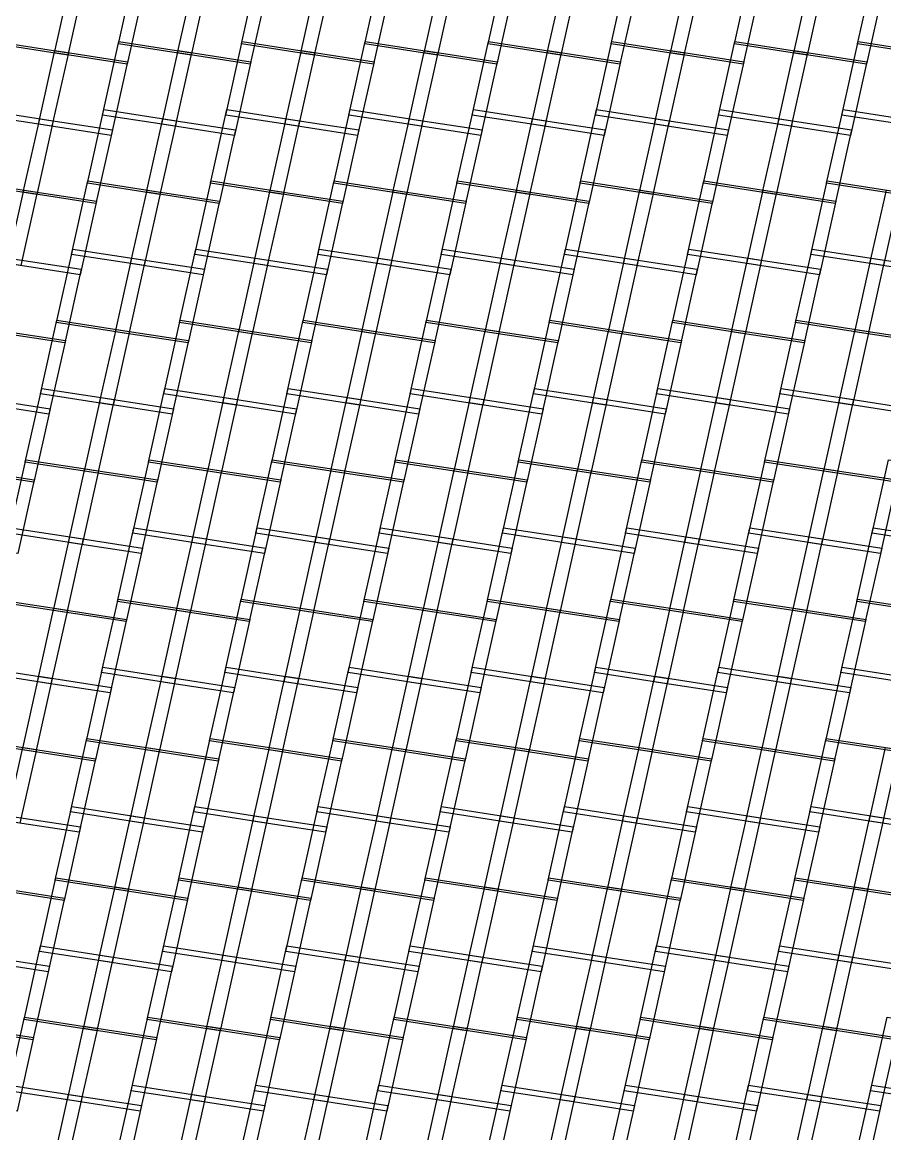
# Model space of a CAD drawing. Header units: metres. Extents: x -83.3 to -29.5, y -56.4 to 14.4.
# Drawn here: x -74.63 to -67.24, y -5.68 to 3.84 of the extents above; entities that cross this region are included whole.
import ezdxf

# ---------------------------------------------------------------- set-up
doc = ezdxf.new("R2010")
doc.units = ezdxf.units.M

msp = doc.modelspace()

# ---------------------------------------------------------------- linework, layer by layer
at = {"layer": 'Layer__irs_1c_south_america_shp'}
for points in [[(-74.72502, 4.28993), (-74.10178, 4.19423), (-74.24252, 3.56401), (-74.8653, 3.65967), (-74.72502, 4.28993)], [(-73.6693, 4.28993), (-73.04605, 4.19423), (-73.1868, 3.56401), (-73.80957, 3.65967), (-73.6693, 4.28993)], [(-72.6136, 4.28993), (-71.99036, 4.19423), (-72.1311, 3.56401), (-72.75388, 3.65967), (-72.6136, 4.28993)], [(-71.55788, 4.28993), (-70.93463, 4.19423), (-71.07538, 3.56401), (-71.69815, 3.65967), (-71.55788, 4.28993)], [(-70.50215, 4.28993), (-69.87891, 4.19423), (-70.01965, 3.56401), (-70.64243, 3.65967), (-70.50215, 4.28993)], [(-69.44643, 4.28993), (-68.82318, 4.19423), (-68.96393, 3.56401), (-69.5867, 3.65967), (-69.44643, 4.28993)], [(-68.3907, 4.28993), (-67.76746, 4.19423), (-67.9082, 3.56401), (-68.53098, 3.65967), (-68.3907, 4.28993)], [(-67.33501, 4.28993), (-66.71176, 4.19423), (-66.85251, 3.56401), (-67.47528, 3.65967), (-67.33501, 4.28993)], [(-74.21695, 4.21196), (-73.59384, 4.11584), (-73.73492, 3.48571), (-74.35762, 3.58172), (-74.21695, 4.21196)], [(-73.16122, 4.21196), (-72.53812, 4.11584), (-72.6792, 3.48571), (-73.3019, 3.58172), (-73.16122, 4.21196)], [(-72.10553, 4.21196), (-71.48242, 4.11584), (-71.6235, 3.48571), (-72.2462, 3.58172), (-72.10553, 4.21196)], [(-71.0498, 4.21196), (-70.4267, 4.11584), (-70.56778, 3.48571), (-71.19048, 3.58172), (-71.0498, 4.21196)], [(-69.99408, 4.21196), (-69.37097, 4.11584), (-69.51205, 3.48571), (-70.13475, 3.58172), (-69.99408, 4.21196)], [(-68.93835, 4.21196), (-68.31525, 4.11584), (-68.45633, 3.48571), (-69.07903, 3.58172), (-68.93835, 4.21196)], [(-67.88263, 4.21196), (-67.25952, 4.11584), (-67.4006, 3.48571), (-68.0233, 3.58172), (-67.88263, 4.21196)], [(-74.86087, 3.67954), (-74.23808, 3.58387), (-74.37872, 2.95363), (-75.00113, 3.04927), (-74.86087, 3.67954)], [(-73.80515, 3.67954), (-73.18236, 3.58387), (-73.32299, 2.95363), (-73.9454, 3.04927), (-73.80515, 3.67954)], [(-72.74945, 3.67954), (-72.12666, 3.58387), (-72.2673, 2.95363), (-72.88971, 3.04927), (-72.74945, 3.67954)], [(-71.69373, 3.67954), (-71.07094, 3.58387), (-71.21157, 2.95363), (-71.83398, 3.04927), (-71.69373, 3.67954)], [(-70.638, 3.67954), (-70.01521, 3.58387), (-70.15585, 2.95363), (-70.77826, 3.04927), (-70.638, 3.67954)], [(-69.58228, 3.67954), (-68.95949, 3.58387), (-69.10012, 2.95363), (-69.72253, 3.04927), (-69.58228, 3.67954)], [(-68.52655, 3.67954), (-67.90376, 3.58387), (-68.0444, 2.95363), (-68.66681, 3.04927), (-68.52655, 3.67954)], [(-67.47086, 3.67954), (-66.84807, 3.58387), (-66.9887, 2.95363), (-67.61111, 3.04927), (-67.47086, 3.67954)], [(-74.3532, 3.60158), (-73.7305, 3.50557), (-73.87141, 2.87541), (-74.49375, 2.97134), (-74.3532, 3.60158)], [(-73.29747, 3.60158), (-72.67477, 3.50557), (-72.81568, 2.87541), (-73.43803, 2.97134), (-73.29747, 3.60158)], [(-72.24178, 3.60158), (-71.61908, 3.50557), (-71.75999, 2.87541), (-72.38233, 2.97134), (-72.24178, 3.60158)], [(-71.18605, 3.60158), (-70.56335, 3.50557), (-70.70426, 2.87541), (-71.32661, 2.97134), (-71.18605, 3.60158)], [(-70.13033, 3.60158), (-69.50763, 3.50557), (-69.64854, 2.87541), (-70.27088, 2.97134), (-70.13033, 3.60158)], [(-69.0746, 3.60158), (-68.4519, 3.50557), (-68.59281, 2.87541), (-69.21516, 2.97134), (-69.0746, 3.60158)], [(-68.01888, 3.60158), (-67.39618, 3.50557), (-67.53709, 2.87541), (-68.15943, 2.97134), (-68.01888, 3.60158)], [(-74.99078, 3.0957), (-74.36835, 3.00006), (-74.50885, 2.36979), (-75.13098, 2.46542), (-74.99078, 3.0957)], [(-73.93506, 3.0957), (-73.31262, 3.00006), (-73.45312, 2.36979), (-74.07526, 2.46542), (-73.93506, 3.0957)], [(-72.87936, 3.0957), (-72.25693, 3.00006), (-72.39743, 2.36979), (-73.01956, 2.46542), (-72.87936, 3.0957)], [(-71.82364, 3.0957), (-71.2012, 3.00006), (-71.34171, 2.36979), (-71.96384, 2.46542), (-71.82364, 3.0957)], [(-70.76791, 3.0957), (-70.14548, 3.00006), (-70.28598, 2.36979), (-70.90811, 2.46542), (-70.76791, 3.0957)], [(-69.71219, 3.0957), (-69.08975, 3.00006), (-69.23026, 2.36979), (-69.85239, 2.46542), (-69.71219, 3.0957)], [(-68.65646, 3.0957), (-68.03403, 3.00006), (-68.17453, 2.36979), (-68.79666, 2.46542), (-68.65646, 3.0957)], [(-67.60077, 3.0957), (-66.97833, 3.00006), (-67.11884, 2.36979), (-67.74097, 2.46542), (-67.60077, 3.0957)], [(-74.48338, 3.01776), (-73.86102, 2.92183), (-74.00179, 2.29163), (-74.62384, 2.38749), (-74.48338, 3.01776)], [(-73.42766, 3.01776), (-72.8053, 2.92183), (-72.94606, 2.29163), (-73.56812, 2.38749), (-73.42766, 3.01776)], [(-72.37196, 3.01776), (-71.7496, 2.92183), (-71.89037, 2.29163), (-72.51242, 2.38749), (-72.37196, 3.01776)], [(-71.31624, 3.01776), (-70.69388, 2.92183), (-70.83464, 2.29163), (-71.4567, 2.38749), (-71.31624, 3.01776)], [(-70.26051, 3.01776), (-69.63815, 2.92183), (-69.77892, 2.29163), (-70.40097, 2.38749), (-70.26051, 3.01776)], [(-69.20479, 3.01776), (-68.58243, 2.92183), (-68.72319, 2.29163), (-69.34525, 2.38749), (-69.20479, 3.01776)], [(-68.14906, 3.01776), (-67.5267, 2.92183), (-67.66747, 2.29163), (-68.28952, 2.38749), (-68.14906, 3.01776)], [(-75.12656, 2.48528), (-74.50442, 2.38966), (-74.64484, 1.75939), (-75.26672, 1.85501), (-75.12656, 2.48528)], [(-74.07083, 2.48528), (-73.4487, 2.38966), (-73.58912, 1.75939), (-74.211, 1.85501), (-74.07083, 2.48528)], [(-73.01514, 2.48528), (-72.39301, 2.38966), (-72.53342, 1.75939), (-73.1553, 1.85501), (-73.01514, 2.48528)], [(-71.95941, 2.48528), (-71.33728, 2.38966), (-71.4777, 1.75939), (-72.09958, 1.85501), (-71.95941, 2.48528)], [(-70.90369, 2.48528), (-70.28156, 2.38966), (-70.42197, 1.75939), (-71.04385, 1.85501), (-70.90369, 2.48528)], [(-69.84796, 2.48528), (-69.22583, 2.38966), (-69.36625, 1.75939), (-69.98813, 1.85501), (-69.84796, 2.48528)], [(-68.79224, 2.48528), (-68.1701, 2.38966), (-68.31052, 1.75939), (-68.9324, 1.85501), (-68.79224, 2.48528)], [(-67.73654, 2.48528), (-67.11441, 2.38966), (-67.25483, 1.75939), (-67.87671, 1.85501), (-67.73654, 2.48528)], [(-74.61942, 2.40736), (-73.99734, 2.31149), (-74.13796, 1.68129), (-74.75979, 1.77708), (-74.61942, 2.40736)], [(-73.56369, 2.40736), (-72.94162, 2.31149), (-73.08224, 1.68129), (-73.70406, 1.77708), (-73.56369, 2.40736)], [(-72.508, 2.40736), (-71.88593, 2.31149), (-72.02654, 1.68129), (-72.64837, 1.77708), (-72.508, 2.40736)], [(-71.45227, 2.40736), (-70.8302, 2.31149), (-70.97082, 1.68129), (-71.59264, 1.77708), (-71.45227, 2.40736)], [(-70.39655, 2.40736), (-69.77448, 2.31149), (-69.91509, 1.68129), (-70.53692, 1.77708), (-70.39655, 2.40736)], [(-69.34082, 2.40736), (-68.71875, 2.31149), (-68.85937, 1.68129), (-69.48119, 1.77708), (-69.34082, 2.40736)], [(-68.2851, 2.40736), (-67.66302, 2.31149), (-67.80364, 1.68129), (-68.42547, 1.77708), (-68.2851, 2.40736)], [(-67.2294, 2.40736), (-66.60733, 2.31149), (-66.74795, 1.68129), (-67.36977, 1.77708), (-67.2294, 2.40736)], [(-74.74944, 1.82351), (-74.12761, 1.72771), (-74.26808, 1.09747), (-74.88976, 1.19321), (-74.74944, 1.82351)], [(-74.20068, 1.90143), (-73.57878, 1.80582), (-73.71913, 1.17553), (-74.34082, 1.27115), (-74.20068, 1.90143)], [(-73.69371, 1.82351), (-73.07188, 1.72771), (-73.21236, 1.09747), (-73.83403, 1.19321), (-73.69371, 1.82351)], [(-73.14499, 1.90143), (-72.52309, 1.80582), (-72.66344, 1.17553), (-73.28513, 1.27115), (-73.14499, 1.90143)], [(-72.63802, 1.82351), (-72.01619, 1.72771), (-72.15666, 1.09747), (-72.77834, 1.19321), (-72.63802, 1.82351)], [(-72.08926, 1.90143), (-71.46736, 1.80582), (-71.60771, 1.17553), (-72.2294, 1.27115), (-72.08926, 1.90143)], [(-71.58229, 1.82351), (-70.96046, 1.72771), (-71.10094, 1.09747), (-71.72261, 1.19321), (-71.58229, 1.82351)], [(-71.03354, 1.90143), (-70.41164, 1.80582), (-70.55199, 1.17553), (-71.17368, 1.27115), (-71.03354, 1.90143)], [(-70.52657, 1.82351), (-69.90474, 1.72771), (-70.04521, 1.09747), (-70.66689, 1.19321), (-70.52657, 1.82351)], [(-69.97781, 1.90143), (-69.35591, 1.80582), (-69.49626, 1.17553), (-70.11795, 1.27115), (-69.97781, 1.90143)], [(-69.47084, 1.82351), (-68.84901, 1.72771), (-68.98949, 1.09747), (-69.61116, 1.19321), (-69.47084, 1.82351)], [(-68.92209, 1.90143), (-68.30019, 1.80582), (-68.44054, 1.17553), (-69.06223, 1.27115), (-68.92209, 1.90143)], [(-68.41512, 1.82351), (-67.79329, 1.72771), (-67.93376, 1.09747), (-68.55544, 1.19321), (-68.41512, 1.82351)], [(-67.86639, 1.90143), (-67.24449, 1.80582), (-67.38484, 1.17553), (-68.00653, 1.27115), (-67.86639, 1.90143)], [(-67.35942, 1.82351), (-66.73759, 1.72771), (-66.87807, 1.09747), (-67.49974, 1.19321), (-67.35942, 1.82351)], [(-74.33643, 1.29102), (-73.71471, 1.19539), (-73.85502, 0.56511), (-74.47662, 0.66074), (-74.33643, 1.29102)], [(-73.28073, 1.29102), (-72.65901, 1.19539), (-72.79932, 0.56511), (-73.42093, 0.66074), (-73.28073, 1.29102)], [(-72.22501, 1.29102), (-71.60329, 1.19539), (-71.7436, 0.56511), (-72.3652, 0.66074), (-72.22501, 1.29102)], [(-71.16928, 1.29102), (-70.54756, 1.19539), (-70.68787, 0.56511), (-71.30948, 0.66074), (-71.16928, 1.29102)], [(-70.11356, 1.29102), (-69.49184, 1.19539), (-69.63215, 0.56511), (-70.25375, 0.66074), (-70.11356, 1.29102)], [(-69.05783, 1.29102), (-68.43611, 1.19539), (-68.57642, 0.56511), (-69.19803, 0.66074), (-69.05783, 1.29102)], [(-68.00214, 1.29102), (-67.38042, 1.19539), (-67.52073, 0.56511), (-68.14233, 0.66074), (-68.00214, 1.29102)], [(-74.88535, 1.21307), (-74.26364, 1.11734), (-74.40405, 0.4871), (-75.02563, 0.58279), (-74.88535, 1.21307)], [(-73.82962, 1.21307), (-73.20792, 1.11734), (-73.34832, 0.4871), (-73.9699, 0.58279), (-73.82962, 1.21307)], [(-72.77393, 1.21307), (-72.15222, 1.11734), (-72.29263, 0.4871), (-72.91421, 0.58279), (-72.77393, 1.21307)], [(-71.7182, 1.21307), (-71.0965, 1.11734), (-71.2369, 0.4871), (-71.85848, 0.58279), (-71.7182, 1.21307)], [(-70.66248, 1.21307), (-70.04077, 1.11734), (-70.18118, 0.4871), (-70.80276, 0.58279), (-70.66248, 1.21307)], [(-69.60675, 1.21307), (-68.98505, 1.11734), (-69.12545, 0.4871), (-69.74703, 0.58279), (-69.60675, 1.21307)], [(-68.55103, 1.21307), (-67.92932, 1.11734), (-68.06972, 0.4871), (-68.69131, 0.58279), (-68.55103, 1.21307)], [(-67.49533, 1.21307), (-66.87363, 1.11734), (-67.01403, 0.4871), (-67.63561, 0.58279), (-67.49533, 1.21307)], [(-74.46628, 0.70715), (-73.84468, 0.61151), (-73.98496, -0.01877), (-74.60651, 0.07689), (-74.46628, 0.70715)], [(-73.41058, 0.70715), (-72.78899, 0.61151), (-72.92927, -0.01877), (-73.55081, 0.07689), (-73.41058, 0.70715)], [(-72.35486, 0.70715), (-71.73326, 0.61151), (-71.87354, -0.01877), (-72.49509, 0.07689), (-72.35486, 0.70715)], [(-71.29913, 0.70715), (-70.67754, 0.61151), (-70.81782, -0.01877), (-71.43936, 0.07689), (-71.29913, 0.70715)], [(-70.24341, 0.70715), (-69.62181, 0.61151), (-69.76209, -0.01877), (-70.38364, 0.07689), (-70.24341, 0.70715)], [(-69.18768, 0.70715), (-68.56609, 0.61151), (-68.70637, -0.01877), (-69.32791, 0.07689), (-69.18768, 0.70715)], [(-68.13199, 0.70715), (-67.51039, 0.61151), (-67.65067, -0.01877), (-68.27222, 0.07689), (-68.13199, 0.70715)], [(-75.01529, 0.62919), (-74.39369, 0.5335), (-74.534, -0.09675), (-75.15555, -0.00109), (-75.01529, 0.62919)], [(-73.95956, 0.62919), (-73.33797, 0.5335), (-73.47828, -0.09675), (-74.09982, -0.00109), (-73.95956, 0.62919)], [(-72.90387, 0.62919), (-72.28227, 0.5335), (-72.42258, -0.09675), (-73.04413, -0.00109), (-72.90387, 0.62919)], [(-71.84814, 0.62919), (-71.22655, 0.5335), (-71.36686, -0.09675), (-71.9884, -0.00109), (-71.84814, 0.62919)], [(-70.79242, 0.62919), (-70.17082, 0.5335), (-70.31113, -0.09675), (-70.93268, -0.00109), (-70.79242, 0.62919)], [(-69.73669, 0.62919), (-69.1151, 0.5335), (-69.25541, -0.09675), (-69.87695, -0.00109), (-69.73669, 0.62919)], [(-68.68097, 0.62919), (-68.05937, 0.5335), (-68.19968, -0.09675), (-68.82123, -0.00109), (-68.68097, 0.62919)], [(-67.62527, 0.62919), (-67.00368, 0.5335), (-67.14399, -0.09675), (-67.76553, -0.00109), (-67.62527, 0.62919)], [(-74.60208, 0.09675), (-73.98053, 0.00109), (-74.12079, -0.62919), (-74.74237, -0.5335), (-74.60208, 0.09675)], [(-73.54639, 0.09675), (-72.92484, 0.00109), (-73.06509, -0.62919), (-73.68668, -0.5335), (-73.54639, 0.09675)], [(-72.49066, 0.09675), (-71.86911, 0.00109), (-72.00937, -0.62919), (-72.63095, -0.5335), (-72.49066, 0.09675)], [(-71.43494, 0.09675), (-70.81338, 0.00109), (-70.95364, -0.62919), (-71.57523, -0.5335), (-71.43494, 0.09675)], [(-70.37921, 0.09675), (-69.75766, 0.00109), (-69.89792, -0.62919), (-70.5195, -0.5335), (-70.37921, 0.09675)], [(-69.32349, 0.09675), (-68.70193, 0.00109), (-68.84219, -0.62919), (-69.46378, -0.5335), (-69.32349, 0.09675)], [(-68.26779, 0.09675), (-67.64624, 0.00109), (-67.7865, -0.62919), (-68.40808, -0.5335), (-68.26779, 0.09675)], [(-67.21207, 0.09675), (-66.59052, 0.00109), (-66.73077, -0.62919), (-67.35236, -0.5335), (-67.21207, 0.09675)], [(-75.15112, 0.01877), (-74.52957, -0.07689), (-74.66979, -0.70715), (-75.29138, -0.61151), (-75.15112, 0.01877)], [(-74.0954, 0.01877), (-73.47385, -0.07689), (-73.61407, -0.70715), (-74.23566, -0.61151), (-74.0954, 0.01877)], [(-73.0397, 0.01877), (-72.41815, -0.07689), (-72.55837, -0.70715), (-73.17996, -0.61151), (-73.0397, 0.01877)], [(-71.98398, 0.01877), (-71.36243, -0.07689), (-71.50265, -0.70715), (-72.12424, -0.61151), (-71.98398, 0.01877)], [(-70.92825, 0.01877), (-70.3067, -0.07689), (-70.44692, -0.70715), (-71.06851, -0.61151), (-70.92825, 0.01877)], [(-69.87253, 0.01877), (-69.25098, -0.07689), (-69.3912, -0.70715), (-70.01279, -0.61151), (-69.87253, 0.01877)], [(-68.8168, 0.01877), (-68.19525, -0.07689), (-68.33547, -0.70715), (-68.95706, -0.61151), (-68.8168, 0.01877)], [(-67.76111, 0.01877), (-67.13956, -0.07689), (-67.27978, -0.70715), (-67.90137, -0.61151), (-67.76111, 0.01877)], [(-74.73206, -0.48709), (-74.11047, -0.58277), (-74.25073, -1.21307), (-74.87244, -1.11733), (-74.73206, -0.48709)], [(-74.22534, -0.56509), (-73.60374, -0.66074), (-73.74393, -1.291), (-74.36563, -1.19539), (-74.22534, -0.56509)], [(-73.67636, -0.48709), (-73.05478, -0.58277), (-73.19504, -1.21307), (-73.81674, -1.11733), (-73.67636, -0.48709)], [(-73.16965, -0.56509), (-72.54805, -0.66074), (-72.68824, -1.291), (-73.30994, -1.19539), (-73.16965, -0.56509)], [(-72.62064, -0.48709), (-71.99905, -0.58277), (-72.13931, -1.21307), (-72.76102, -1.11733), (-72.62064, -0.48709)], [(-72.11392, -0.56509), (-71.49232, -0.66074), (-71.63251, -1.291), (-72.25421, -1.19539), (-72.11392, -0.56509)], [(-71.56491, -0.48709), (-70.94333, -0.58277), (-71.08359, -1.21307), (-71.70529, -1.11733), (-71.56491, -0.48709)], [(-71.0582, -0.56509), (-70.4366, -0.66074), (-70.57679, -1.291), (-71.19849, -1.19539), (-71.0582, -0.56509)], [(-70.50919, -0.48709), (-69.8876, -0.58277), (-70.02786, -1.21307), (-70.64957, -1.11733), (-70.50919, -0.48709)], [(-70.00247, -0.56509), (-69.38087, -0.66074), (-69.52106, -1.291), (-70.14276, -1.19539), (-70.00247, -0.56509)], [(-69.45346, -0.48709), (-68.83188, -0.58277), (-68.97214, -1.21307), (-69.59384, -1.11733), (-69.45346, -0.48709)], [(-68.94675, -0.56509), (-68.32515, -0.66074), (-68.46534, -1.291), (-69.08704, -1.19539), (-68.94675, -0.56509)], [(-68.39777, -0.48709), (-67.77618, -0.58277), (-67.91644, -1.21307), (-68.53815, -1.11733), (-68.39777, -0.48709)], [(-67.89105, -0.56509), (-67.26945, -0.66074), (-67.40965, -1.291), (-68.03134, -1.19539), (-67.89105, -0.56509)], [(-67.34204, -0.48709), (-66.72046, -0.58277), (-66.86072, -1.21307), (-67.48242, -1.11733), (-67.34204, -0.48709)], [(-74.86801, -1.09747), (-74.24631, -1.1932), (-74.38663, -1.82348), (-75.00848, -1.72769), (-74.86801, -1.09747)], [(-73.81232, -1.09747), (-73.19061, -1.1932), (-73.33093, -1.82348), (-73.95279, -1.72769), (-73.81232, -1.09747)], [(-72.75659, -1.09747), (-72.13489, -1.1932), (-72.27521, -1.82348), (-72.89706, -1.72769), (-72.75659, -1.09747)], [(-71.70087, -1.09747), (-71.07916, -1.1932), (-71.21948, -1.82348), (-71.84134, -1.72769), (-71.70087, -1.09747)], [(-70.64514, -1.09747), (-70.02344, -1.1932), (-70.16376, -1.82348), (-70.78561, -1.72769), (-70.64514, -1.09747)], [(-69.58942, -1.09747), (-68.96771, -1.1932), (-69.10803, -1.82348), (-69.72989, -1.72769), (-69.58942, -1.09747)], [(-68.53372, -1.09747), (-67.91202, -1.1932), (-68.05234, -1.82348), (-68.67419, -1.72769), (-68.53372, -1.09747)], [(-67.478, -1.09747), (-66.85629, -1.1932), (-66.99661, -1.82348), (-67.61847, -1.72769), (-67.478, -1.09747)], [(-74.36121, -1.17551), (-73.7395, -1.27115), (-73.87968, -1.90142), (-74.50156, -1.80579), (-74.36121, -1.17551)], [(-73.30551, -1.17551), (-72.68381, -1.27115), (-72.82398, -1.90142), (-73.44586, -1.80579), (-73.30551, -1.17551)], [(-72.24979, -1.17551), (-71.62808, -1.27115), (-71.76826, -1.90142), (-72.39014, -1.80579), (-72.24979, -1.17551)], [(-71.19406, -1.17551), (-70.57236, -1.27115), (-70.71253, -1.90142), (-71.33441, -1.80579), (-71.19406, -1.17551)], [(-70.13834, -1.17551), (-69.51663, -1.27115), (-69.65681, -1.90142), (-70.27869, -1.80579), (-70.13834, -1.17551)], [(-69.08261, -1.17551), (-68.46091, -1.27115), (-68.60108, -1.90142), (-69.22296, -1.80579), (-69.08261, -1.17551)], [(-68.02692, -1.17551), (-67.40521, -1.27115), (-67.54539, -1.90142), (-68.16727, -1.80579), (-68.02692, -1.17551)], [(-74.99811, -1.68128), (-74.37628, -1.77707), (-74.51666, -2.40734), (-75.13873, -2.31149), (-74.99811, -1.68128)], [(-73.94241, -1.68128), (-73.32059, -1.77707), (-73.46097, -2.40734), (-74.08304, -2.31149), (-73.94241, -1.68128)], [(-72.88669, -1.68128), (-72.26486, -1.77707), (-72.40524, -2.40734), (-73.02731, -2.31149), (-72.88669, -1.68128)], [(-71.83096, -1.68128), (-71.20914, -1.77707), (-71.34952, -2.40734), (-71.97159, -2.31149), (-71.83096, -1.68128)], [(-70.77524, -1.68128), (-70.15341, -1.77707), (-70.29379, -2.40734), (-70.91586, -2.31149), (-70.77524, -1.68128)], [(-69.71951, -1.68128), (-69.09769, -1.77707), (-69.23807, -2.40734), (-69.86014, -2.31149), (-69.71951, -1.68128)], [(-68.66382, -1.68128), (-68.04199, -1.77707), (-68.18237, -2.40734), (-68.80444, -2.31149), (-68.66382, -1.68128)], [(-67.60809, -1.68128), (-66.98627, -1.77707), (-67.12665, -2.40734), (-67.74872, -2.31149), (-67.60809, -1.68128)], [(-74.49124, -1.75938), (-73.86935, -1.85499), (-74.00953, -2.48528), (-74.63165, -2.38965), (-74.49124, -1.75938)], [(-73.43555, -1.75938), (-72.81366, -1.85499), (-72.95383, -2.48528), (-73.57596, -2.38965), (-73.43555, -1.75938)], [(-72.37982, -1.75938), (-71.75793, -1.85499), (-71.89811, -2.48528), (-72.52023, -2.38965), (-72.37982, -1.75938)], [(-71.3241, -1.75938), (-70.70221, -1.85499), (-70.84238, -2.48528), (-71.46451, -2.38965), (-71.3241, -1.75938)], [(-70.26837, -1.75938), (-69.64648, -1.85499), (-69.78666, -2.48528), (-70.40878, -2.38965), (-70.26837, -1.75938)], [(-69.21265, -1.75938), (-68.59076, -1.85499), (-68.73093, -2.48528), (-69.35306, -2.38965), (-69.21265, -1.75938)], [(-68.15695, -1.75938), (-67.53506, -1.85499), (-67.67524, -2.48528), (-68.29736, -2.38965), (-68.15695, -1.75938)], [(-75.13431, -2.29162), (-74.51224, -2.38748), (-74.65268, -3.01775), (-75.27505, -2.92181), (-75.13431, -2.29162)], [(-74.62723, -2.36978), (-74.0051, -2.4654), (-74.1453, -3.09568), (-74.76773, -3.00004), (-74.62723, -2.36978)], [(-74.07861, -2.29162), (-73.45654, -2.38748), (-73.59698, -3.01775), (-74.21936, -2.92181), (-74.07861, -2.29162)], [(-73.57153, -2.36978), (-72.9494, -2.4654), (-73.08961, -3.09568), (-73.71204, -3.00004), (-73.57153, -2.36978)], [(-73.02289, -2.29162), (-72.40082, -2.38748), (-72.54126, -3.01775), (-73.16364, -2.92181), (-73.02289, -2.29162)], [(-72.51581, -2.36978), (-71.89368, -2.4654), (-72.03388, -3.09568), (-72.65631, -3.00004), (-72.51581, -2.36978)], [(-71.96716, -2.29162), (-71.34509, -2.38748), (-71.48553, -3.01775), (-72.10791, -2.92181), (-71.96716, -2.29162)], [(-71.46008, -2.36978), (-70.83795, -2.4654), (-70.97816, -3.09568), (-71.60059, -3.00004), (-71.46008, -2.36978)], [(-70.91144, -2.29162), (-70.28937, -2.38748), (-70.42981, -3.01775), (-71.05219, -2.92181), (-70.91144, -2.29162)], [(-70.40436, -2.36978), (-69.78223, -2.4654), (-69.92243, -3.09568), (-70.54486, -3.00004), (-70.40436, -2.36978)], [(-69.85571, -2.29162), (-69.23364, -2.38748), (-69.37408, -3.01775), (-69.99646, -2.92181), (-69.85571, -2.29162)], [(-69.34863, -2.36978), (-68.7265, -2.4654), (-68.86671, -3.09568), (-69.48914, -3.00004), (-69.34863, -2.36978)], [(-68.80002, -2.29162), (-68.17795, -2.38748), (-68.31839, -3.01775), (-68.94077, -2.92181), (-68.80002, -2.29162)], [(-68.29294, -2.36978), (-67.67081, -2.4654), (-67.81101, -3.09568), (-68.43344, -3.00004), (-68.29294, -2.36978)], [(-67.74429, -2.29162), (-67.12222, -2.38748), (-67.26266, -3.01775), (-67.88504, -2.92181), (-67.74429, -2.29162)], [(-67.23721, -2.36978), (-66.61508, -2.4654), (-66.75529, -3.09568), (-67.37772, -3.00004), (-67.23721, -2.36978)], [(-74.20898, -2.8754), (-73.58664, -2.97132), (-73.72717, -3.60157), (-74.34988, -3.50555), (-74.20898, -2.8754)], [(-73.15326, -2.8754), (-72.53091, -2.97132), (-72.67145, -3.60157), (-73.29416, -3.50555), (-73.15326, -2.8754)], [(-72.09753, -2.8754), (-71.47519, -2.97132), (-71.61572, -3.60157), (-72.23843, -3.50555), (-72.09753, -2.8754)], [(-71.04181, -2.8754), (-70.41946, -2.97132), (-70.56, -3.60157), (-71.18271, -3.50555), (-71.04181, -2.8754)], [(-69.98608, -2.8754), (-69.36374, -2.97132), (-69.50427, -3.60157), (-70.12698, -3.50555), (-69.98608, -2.8754)], [(-68.93039, -2.8754), (-68.30804, -2.97132), (-68.44858, -3.60157), (-69.07129, -3.50555), (-68.93039, -2.8754)], [(-67.87466, -2.8754), (-67.25232, -2.97132), (-67.39285, -3.60157), (-68.01556, -3.50555), (-67.87466, -2.8754)], [(-74.75739, -2.95362), (-74.13496, -3.04927), (-74.27519, -3.67952), (-74.89798, -3.58386), (-74.75739, -2.95362)], [(-73.70169, -2.95362), (-73.07927, -3.04927), (-73.2195, -3.67952), (-73.84229, -3.58386), (-73.70169, -2.95362)], [(-72.64597, -2.95362), (-72.02354, -3.04927), (-72.16377, -3.67952), (-72.78656, -3.58386), (-72.64597, -2.95362)], [(-71.59024, -2.95362), (-70.96782, -3.04927), (-71.10805, -3.67952), (-71.73083, -3.58386), (-71.59024, -2.95362)], [(-70.53452, -2.95362), (-69.91209, -3.04927), (-70.05232, -3.67952), (-70.67511, -3.58386), (-70.53452, -2.95362)], [(-69.47879, -2.95362), (-68.85637, -3.04927), (-68.9966, -3.67952), (-69.61938, -3.58386), (-69.47879, -2.95362)], [(-68.4231, -2.95362), (-67.80067, -3.04927), (-67.9409, -3.67952), (-68.56369, -3.58386), (-68.4231, -2.95362)], [(-67.36737, -2.95362), (-66.74495, -3.04927), (-66.88518, -3.67952), (-67.50797, -3.58386), (-67.36737, -2.95362)], [(-74.34546, -3.48569), (-73.72275, -3.58171), (-73.86343, -4.21195), (-74.48654, -4.11583), (-74.34546, -3.48569)], [(-73.28973, -3.48569), (-72.66702, -3.58171), (-72.80771, -4.21195), (-73.43082, -4.11583), (-73.28973, -3.48569)], [(-72.23401, -3.48569), (-71.6113, -3.58171), (-71.75198, -4.21195), (-72.37509, -4.11583), (-72.23401, -3.48569)], [(-71.17828, -3.48569), (-70.55557, -3.58171), (-70.69626, -4.21195), (-71.31937, -4.11583), (-71.17828, -3.48569)], [(-70.12256, -3.48569), (-69.49985, -3.58171), (-69.64053, -4.21195), (-70.26364, -4.11583), (-70.12256, -3.48569)], [(-69.06686, -3.48569), (-68.44415, -3.58171), (-68.58484, -4.21195), (-69.20795, -4.11583), (-69.06686, -3.48569)], [(-68.01114, -3.48569), (-67.38843, -3.58171), (-67.52911, -4.21195), (-68.15222, -4.11583), (-68.01114, -3.48569)], [(-74.89355, -3.56399), (-74.27078, -3.65966), (-74.41107, -4.28992), (-75.0343, -4.19422), (-74.89355, -3.56399)], [(-73.83786, -3.56399), (-73.21509, -3.65966), (-73.35538, -4.28992), (-73.97861, -4.19422), (-73.83786, -3.56399)], [(-72.78213, -3.56399), (-72.15936, -3.65966), (-72.29965, -4.28992), (-72.92288, -4.19422), (-72.78213, -3.56399)], [(-71.72641, -3.56399), (-71.10364, -3.65966), (-71.24393, -4.28992), (-71.86716, -4.19422), (-71.72641, -3.56399)], [(-70.67068, -3.56399), (-70.04791, -3.65966), (-70.1882, -4.28992), (-70.81143, -4.19422), (-70.67068, -3.56399)], [(-69.61496, -3.56399), (-68.99219, -3.65966), (-69.13248, -4.28992), (-69.75571, -4.19422), (-69.61496, -3.56399)], [(-68.55927, -3.56399), (-67.93649, -3.65966), (-68.07678, -4.28992), (-68.70001, -4.19422), (-68.55927, -3.56399)], [(-67.50354, -3.56399), (-66.88077, -3.65966), (-67.02106, -4.28992), (-67.64429, -4.19422), (-67.50354, -3.56399)], [(-74.47614, -4.06942), (-73.85306, -4.16552), (-73.99387, -4.79572), (-74.61746, -4.6995), (-74.47614, -4.06942)], [(-73.42041, -4.06942), (-72.79733, -4.16552), (-72.93814, -4.79572), (-73.56174, -4.6995), (-73.42041, -4.06942)], [(-72.36469, -4.06942), (-71.74161, -4.16552), (-71.88242, -4.79572), (-72.50601, -4.6995), (-72.36469, -4.06942)], [(-71.30896, -4.06942), (-70.68588, -4.16552), (-70.82669, -4.79572), (-71.45029, -4.6995), (-71.30896, -4.06942)], [(-70.25323, -4.06942), (-69.63016, -4.16552), (-69.77097, -4.79572), (-70.39456, -4.6995), (-70.25323, -4.06942)], [(-69.19754, -4.06942), (-68.57446, -4.16552), (-68.71527, -4.79572), (-69.33887, -4.6995), (-69.19754, -4.06942)], [(-68.14182, -4.06942), (-67.51874, -4.16552), (-67.65955, -4.79572), (-68.28314, -4.6995), (-68.14182, -4.06942)], [(-75.02393, -4.14779), (-74.4007, -4.2435), (-74.54108, -4.87373), (-75.16483, -4.77798), (-75.02393, -4.14779)], [(-73.96823, -4.14779), (-73.345, -4.2435), (-73.48538, -4.87373), (-74.10913, -4.77798), (-73.96823, -4.14779)], [(-72.91251, -4.14779), (-72.28928, -4.2435), (-72.42966, -4.87373), (-73.05341, -4.77798), (-72.91251, -4.14779)], [(-71.85678, -4.14779), (-71.23355, -4.2435), (-71.37393, -4.87373), (-71.99768, -4.77798), (-71.85678, -4.14779)], [(-70.80106, -4.14779), (-70.17783, -4.2435), (-70.31821, -4.87373), (-70.94196, -4.77798), (-70.80106, -4.14779)], [(-69.74533, -4.14779), (-69.1221, -4.2435), (-69.26248, -4.87373), (-69.88623, -4.77798), (-69.74533, -4.14779)], [(-68.68964, -4.14779), (-68.06641, -4.2435), (-68.20679, -4.87373), (-68.83054, -4.77798), (-68.68964, -4.14779)], [(-67.63391, -4.14779), (-67.01068, -4.2435), (-67.15106, -4.87373), (-67.77481, -4.77798), (-67.63391, -4.14779)], [(-75.1604, -4.75812), (-74.53668, -4.85388), (-74.67712, -5.4841), (-75.30145, -5.38829), (-75.1604, -4.75812)], [(-74.61301, -4.67966), (-73.98941, -4.77586), (-74.13037, -5.40604), (-74.75452, -5.30972), (-74.61301, -4.67966)], [(-74.10471, -4.75812), (-73.48099, -4.85388), (-73.62143, -5.4841), (-74.24576, -5.38829), (-74.10471, -4.75812)], [(-73.55728, -4.67966), (-72.93369, -4.77586), (-73.07465, -5.40604), (-73.69879, -5.30972), (-73.55728, -4.67966)], [(-73.04898, -4.75812), (-72.42526, -4.85388), (-72.5657, -5.4841), (-73.19003, -5.38829), (-73.04898, -4.75812)], [(-72.50156, -4.67966), (-71.87796, -4.77586), (-72.01892, -5.40604), (-72.64307, -5.30972), (-72.50156, -4.67966)], [(-71.99326, -4.75812), (-71.36954, -4.85388), (-71.50998, -5.4841), (-72.13431, -5.38829), (-71.99326, -4.75812)], [(-71.44583, -4.67966), (-70.82224, -4.77586), (-70.9632, -5.40604), (-71.58734, -5.30972), (-71.44583, -4.67966)], [(-70.93753, -4.75812), (-70.31381, -4.85388), (-70.45425, -5.4841), (-71.07858, -5.38829), (-70.93753, -4.75812)], [(-70.39011, -4.67966), (-69.76651, -4.77586), (-69.90747, -5.40604), (-70.53162, -5.30972), (-70.39011, -4.67966)], [(-69.88181, -4.75812), (-69.25809, -4.85388), (-69.39853, -5.4841), (-70.02286, -5.38829), (-69.88181, -4.75812)], [(-69.33441, -4.67966), (-68.71082, -4.77586), (-68.85178, -5.40604), (-69.47592, -5.30972), (-69.33441, -4.67966)], [(-68.82611, -4.75812), (-68.20239, -4.85388), (-68.34283, -5.4841), (-68.96716, -5.38829), (-68.82611, -4.75812)], [(-68.27869, -4.67966), (-67.65509, -4.77586), (-67.79605, -5.40604), (-68.4202, -5.30972), (-68.27869, -4.67966)], [(-67.77039, -4.75812), (-67.14667, -4.85388), (-67.28711, -5.4841), (-67.91144, -5.38829), (-67.77039, -4.75812)], [(-67.22296, -4.67966), (-66.59937, -4.77586), (-66.74033, -5.40604), (-67.36447, -5.30972), (-67.22296, -4.67966)], [(-74.74411, -5.26332), (-74.12, -5.35965), (-74.26111, -5.98979), (-74.88586, -5.89333), (-74.74411, -5.26332)], [(-73.68838, -5.26332), (-73.06427, -5.35965), (-73.20538, -5.98979), (-73.83014, -5.89333), (-73.68838, -5.26332)], [(-72.63266, -5.26332), (-72.00854, -5.35965), (-72.14966, -5.98979), (-72.77441, -5.89333), (-72.63266, -5.26332)], [(-71.57693, -5.26332), (-70.95282, -5.35965), (-71.09393, -5.98979), (-71.71869, -5.89333), (-71.57693, -5.26332)], [(-70.52121, -5.26332), (-69.89709, -5.35965), (-70.03821, -5.98979), (-70.66296, -5.89333), (-70.52121, -5.26332)], [(-69.46552, -5.26332), (-68.8414, -5.35965), (-68.98251, -5.98979), (-69.60727, -5.89333), (-69.46552, -5.26332)], [(-68.40979, -5.26332), (-67.78567, -5.35965), (-67.92679, -5.98979), (-68.55154, -5.89333), (-68.40979, -5.26332)], [(-67.35406, -5.26332), (-66.72995, -5.35965), (-66.87106, -5.98979), (-67.49582, -5.89333), (-67.35406, -5.26332)], [(-74.23535, -5.34189), (-73.61108, -5.43769), (-73.75168, -6.06788), (-74.37662, -5.97201), (-74.23535, -5.34189)], [(-73.17963, -5.34189), (-72.55536, -5.43769), (-72.69595, -6.06788), (-73.32089, -5.97201), (-73.17963, -5.34189)], [(-72.1239, -5.34189), (-71.49963, -5.43769), (-71.64023, -6.06788), (-72.26517, -5.97201), (-72.1239, -5.34189)], [(-71.06818, -5.34189), (-70.44391, -5.43769), (-70.5845, -6.06788), (-71.20944, -5.97201), (-71.06818, -5.34189)], [(-70.01245, -5.34189), (-69.38818, -5.43769), (-69.52878, -6.06788), (-70.15372, -5.97201), (-70.01245, -5.34189)], [(-68.95676, -5.34189), (-68.33249, -5.43769), (-68.47308, -6.06788), (-69.09802, -5.97201), (-68.95676, -5.34189)], [(-67.90103, -5.34189), (-67.27676, -5.43769), (-67.41736, -6.06788), (-68.0423, -5.97201), (-67.90103, -5.34189)]]:
    msp.add_lwpolyline(points, dxfattribs=at)

doc.saveas('drawing.dxf')
